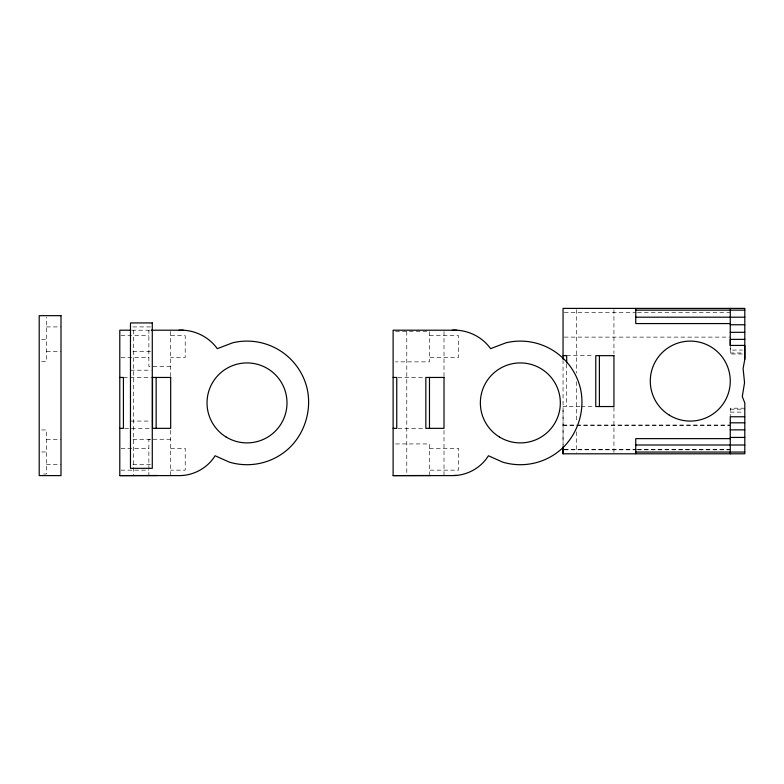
<?xml version="1.0" encoding="UTF-8"?>
<svg xmlns="http://www.w3.org/2000/svg" width="784" height="784" viewBox="0 0 784 784"><rect width="100%" height="100%" fill="white"/><g stroke="black" fill="none" stroke-linecap="round" stroke-linejoin="round"><path stroke-width="0.59" stroke-dasharray="3.92 2.94" d="M730.257 345.43L730.257 350.076L742.379 350.076M564.274 312.385L636.285 312.385M637.5 312.385L730.257 312.385M46.472 326.918L61.005 326.918M132.898 326.918L152.282 326.918M131.879 330.201L150.342 330.211M395.548 331.26L429.475 331.26L429.475 361.865L395.548 361.865M121.001 335.66L148.872 335.66M170.677 335.66L185.22 335.66L185.22 357.465L170.677 357.465M429.475 335.66L458.552 335.66L458.552 357.465L429.475 357.465M564.274 337.12L730.257 337.12M41.621 339.296L46.472 339.296M46.472 351.663L61.005 351.663M132.898 351.663L152.282 351.663M730.257 352.996L742.379 352.996M742.379 353.986L730.257 353.986L730.257 346.587M566.685 355.652L593.341 355.652M121.001 357.465L148.872 357.465M41.621 361.326L46.472 361.326L46.472 317.255M170.677 366.559L148.872 366.559L148.872 330.201M130.467 370.195L151.067 370.195M123.421 377.457L152.508 377.457M397.968 377.457L424.624 377.457M580.013 406.543L563.049 406.543L563.049 445.312L563.049 360.493M581.228 406.543L593.341 406.543M744.8 408.199L730.257 408.199L730.257 416.765M730.257 409.199L744.8 409.199M730.257 412.119L742.379 412.119M130.467 421.077L151.067 421.077M563.049 425.065L730.257 425.065M563.049 425.261L730.257 425.261M124.636 428.348L152.508 428.348M397.968 428.348L424.624 428.348M41.621 429.946L46.472 429.946L46.472 474.016L41.621 474.016M170.677 439.256L148.872 439.256L148.872 475.604M46.472 439.608L61.005 439.608M132.898 439.608L152.282 439.608M395.548 443.94L429.475 443.94L429.475 474.555M121.001 448.34L148.872 448.34M170.677 448.34L185.22 448.34L185.22 470.155L170.677 470.155M429.475 448.34L458.552 448.34L458.552 470.155L429.475 470.155M564.274 449.614L636.285 449.614M637.5 449.614L730.257 449.614M564.274 449.81L636.285 449.81M637.5 449.81L730.257 449.81M41.621 451.976L46.472 451.976M46.472 464.344L61.005 464.344M132.898 464.344L152.282 464.344M121.001 470.155L148.872 470.155M613.941 309.621L613.941 353.604M613.941 407.366L613.941 453.799M576.71 309.621L576.71 373.155M576.71 381.71L576.71 422.027M576.71 431.798L576.71 452.574M566.685 364.129L566.685 406.543M444.009 331.426L444.009 376.634M444.009 430.396L444.009 475.604M406.778 331.426L406.778 474.379M170.677 331.416L170.677 376.634M170.677 430.396L170.677 475.604M133.447 330.201L133.447 475.604"/><path stroke-width="1.18" d="M730.257 308.396L730.257 345.43L744.8 345.43L744.8 359.288L743.105 368.549L744.555 382.641L742.301 396.635L744.8 402.907L744.8 453.799L563.049 453.799L563.049 447.733M730.257 345.43L730.257 339.374L744.8 339.374M456.67 330.211L393.117 330.201L393.117 475.604L452.368 475.604C466.745 475.751 480.925 468.038 488.422 455.749L502.652 462.119A61.799 61.799 0 0 0 562.785 447.84C578.357 432.729 585.217 409.797 580.474 388.619A61.799 61.799 0 0 0 506.062 342.775L490.608 348.664C482.052 336.561 467.137 329.466 452.368 330.201M130.791 330.211L119.785 330.201L119.785 475.604L157.604 475.496M393.117 475.604L430.935 475.496M454.112 475.427L456.553 475.427M635.755 310.131L744.8 310.131M635.755 317.187L744.8 317.187M730.257 323.567L635.755 323.567L635.755 308.396M730.257 324.752L744.8 324.752M151.224 330.201L183.338 330.211C196.657 330.868 209.553 337.767 217.276 348.664L232.73 342.775A61.799 61.799 0 0 1 307.142 388.619C311.885 409.797 305.025 432.729 289.453 447.84A61.799 61.799 0 0 1 229.32 462.119L215.09 455.749C207.593 468.038 193.413 475.751 179.036 475.604L119.785 475.604M730.257 332.318L744.8 332.318M563.049 355.652L566.685 355.652L566.685 362.923M119.785 377.457L123.421 377.457L123.421 428.348L119.785 428.348M393.117 377.457L396.753 377.457L396.753 428.348L393.117 428.348M744.8 416.765L730.257 416.765L730.257 453.799M730.257 422.821L744.8 422.821M730.257 429.867L744.8 429.867M730.257 437.433L744.8 437.433M730.257 438.628L635.755 438.628L635.755 453.799M635.755 445.008L744.8 445.008M635.755 452.054L744.8 452.054M179.036 330.201L183.338 330.211M744.8 359.288L744.8 308.396L563.049 308.396L563.049 359.288M599.397 355.652L599.397 406.543M563.049 446.527L563.049 453.799M429.475 377.457L429.475 428.348M156.143 377.457L156.143 428.348M61.005 315.668L39.2 315.668L39.2 475.604L61.005 475.604L61.005 315.668M152.282 322.939L130.467 322.939L130.467 468.332L152.282 468.332L152.282 322.939M613.941 355.652L595.771 355.652L595.771 406.543L613.941 406.543L613.941 355.652M170.677 377.457L152.508 377.457L152.508 428.348L170.677 428.348L170.677 377.457M444.009 377.457L425.839 377.457L425.839 428.348L444.009 428.348L444.009 377.457M499.369 436.953A39.984 39.984 0 0 0 560.315 404.044A39.984 39.984 0 0 0 501.348 367.725A39.984 39.984 0 0 0 499.369 436.953M669.301 415.138A39.984 39.984 0 0 0 730.247 382.239A39.984 39.984 0 0 0 671.28 345.911A39.984 39.984 0 0 0 669.301 415.138M226.037 436.953A39.984 39.984 0 0 0 286.983 404.044A39.984 39.984 0 0 0 228.017 367.725A39.984 39.984 0 0 0 226.037 436.953"/></g></svg>
